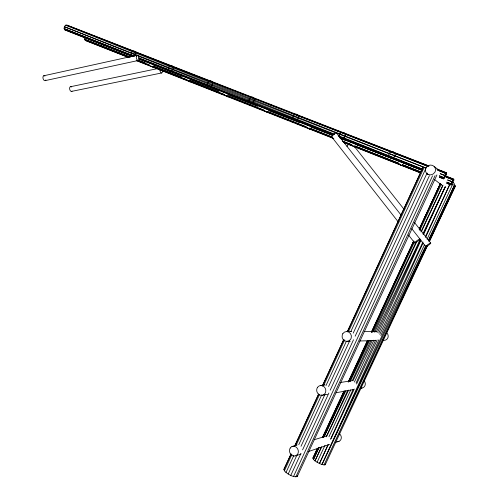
<?xml version="1.0" encoding="UTF-8"?>
<svg xmlns="http://www.w3.org/2000/svg" width="502" height="502" viewBox="0 0 502 502"><rect width="100%" height="100%" fill="white"/><g stroke="black" fill="none" stroke-linecap="round" stroke-linejoin="round"><path stroke-width="0.75" d="M328.201 444.32L319.441 463.578L324.041 464.946L325.233 464.745L325.578 464.036M330.467 439.325L353.17 389.395M356.094 382.976L375.552 340.18M378.79 333.052L420.952 240.326M423.55 234.616L445.28 186.832M454.128 188.093L454.354 187.604M425.734 245.811L321.97 464.545L378.884 339.816M380.836 335.543L423.117 242.886M425.715 237.189L449.779 184.447L425.238 237.007M297.655 475.84L297.19 476.649C293.099 477.377 289.196 474.766 286.002 472.482L293.865 455.389M298.778 444.703L321.713 394.854M325.974 385.592L346.28 341.442M350.867 331.471L426.016 168.107L423.023 167.26L347.484 331.307M392.15 288.437L394.44 283.448M396.084 279.89L397.396 277.035M400.019 271.337L401.004 269.197M401.656 267.773L403.953 262.784M405.591 259.227L406.902 256.371M408.54 252.813L413.46 242.121M419.365 229.295L440.348 183.694L419.208 229.207M286.002 472.482L284.408 470.813L283.875 469.458L291.085 453.789M294.693 445.958L318.632 393.97M322.234 386.138L343.55 339.854M290.934 454.442L283.875 469.458M295.189 445.199L318.444 394.691M322.698 385.442L343.663 339.91M347.591 331.376L423.023 167.26M284.408 470.813L291.951 454.435M296.218 445.18L319.498 394.622M323.759 385.367L344.742 339.798M348.677 331.251L424.09 167.486M288.192 474.057L297.058 454.843M300.999 446.303L324.97 394.346M328.584 386.521L349.605 340.971M353.213 333.14L427.108 173.008M295.81 476.9L435.058 175.637M328.396 444.402L319.441 463.578L314.992 460.886L313.443 459.38L319.002 447.295M323.589 437.342L344.861 391.127M349.442 381.175L368.098 340.651M372.026 332.117L413.918 241.111M419.484 229.025L440.43 183.519L419.201 229.201M290.752 475.444L300.936 453.419M302.58 449.867L328.873 393.035M330.184 390.192L353.515 339.747M355.159 336.196L429.43 175.637M293.513 476.492L432.536 175.819M297.19 476.649L436.922 174.928M317.515 448.242L312.846 458.175L313.443 459.38L319.134 447.332M322.472 437.575L343.933 391.347M367.376 340.858L348.225 382.104L367.564 340.362M413.265 242.008L371.336 332.324L413.717 241.004M321.267 447.382L314.992 460.886L321.726 446.717M326.212 436.721L347.666 390.525M352.285 380.579L370.765 340.776M374.724 332.249L416.629 241.989M421.58 231.334L443.028 185.138M312.846 458.175L317.471 448.217M322.403 437.593L344.165 390.751M313.443 459.38L319.059 447.295M323.677 437.342L345.15 391.127M349.775 381.175L368.6 340.645M372.559 332.117L414.508 241.82M419.791 230.443L441.258 184.228M317.063 462.317L324.995 445.274M328.961 436.753L350.76 389.891M354.399 382.078L373.89 340.187M377.523 332.374L420.801 239.36M423.111 234.39L445.249 186.813L423.01 233.549M321.97 464.545L424.403 244.907M427.058 239.222L452.584 184.491L454.398 185.37L455.377 185.953L429.386 241.638M426.104 246.049L324.041 464.946L427.208 245.798M428.426 241.073L454.398 185.37M331.05 438.717L354.268 389M356.589 384.03L377.153 339.992M379.801 334.313L422.916 241.977M454.793 187.083L455.377 185.953M325.233 464.745L427.723 245.196M324.154 436.702L345.916 390.644M350.271 381.432L369.685 340.325M373.708 331.822L416.227 241.82M420.914 231.899L442.676 185.834M429.21 241.537L454.919 186.932M428.419 240.151L453.94 186.349M326.438 436.803L348.645 390.06M353.019 380.855L372.202 340.488M376.236 331.991L420.318 239.209M134.072 53.218L135.691 52.522M295.841 455.747L300.974 454.034M308.303 451.58L329.55 444.465M335.411 442.5L339.076 441.277M291.963 446.548L297.128 444.967M314.101 439.765L325.905 436.144M43.73 75.777L136.927 55.251M45.312 80.596L138.42 60.447M70.663 86.689L156.969 68.736M71.428 91.42L161.544 72.991M322.127 395.306L327.492 394.327M335.926 392.777L353.552 389.546M360.455 388.284L361.986 388.002M320.351 385.567L324.963 384.858M340.337 382.493L352.636 380.598M429.022 166.018L66.81 25.1L65.505 25.219L64.344 26.713L64.105 28.589L64.909 29.9L132.792 56.6M346.436 341.335L350.321 341.234M359.639 340.983L375.942 340.538M347.02 331.54L351.664 331.558M364.05 331.609L376.444 331.659M135.415 51.794L136.08 52.051M135.615 51.794L134.687 51.286M240.979 93.41L243.175 94.257M252.688 97.928L254.878 98.781M268.049 103.864L271.707 105.282M274.632 106.411L276.828 107.259M279.752 108.388L283.41 109.8M286.335 110.936L288.531 111.783M292.923 113.477L295.113 114.324M296.575 114.889L300.234 116.307M301.702 116.872L311.943 120.825M313.405 121.39L318.525 123.373M319.987 123.938L323.646 125.349M325.108 125.914L428.256 165.773M437.035 169.161L446.548 172.839L445.694 176.327L443.743 178.881L439.363 177.162M87.693 38.497L92.079 40.191M95.004 41.321L97.193 42.168L93.516 40.8M100.118 43.297L102.308 44.151M106.694 45.845L108.884 46.692M111.808 47.822L113.998 48.669M446.504 177.281L453.08 179.823L453.858 179.245L445.839 176.108L453.858 179.245L453.017 182.546L451.179 184.993L446.805 183.261L451.179 184.993L452.013 181.693L453.08 179.823L446.51 177.25M130.564 57.102L84.537 39.263L84.769 37.368L92.054 40.229M138.596 60.215L145.172 62.763M153.21 65.881L181.705 76.925M189.737 80.038L218.96 91.364M227.732 94.765L257.683 106.374M268.639 110.622L299.324 122.513M311.014 127.044L332.933 135.54M340.971 138.652L344.623 140.071M356.313 144.601L392.112 158.475M403.796 163.006L422.063 170.084M437.054 169.143L446.548 172.839L444.59 175.393L443.743 178.881L439.369 177.15M66.81 25.1L428.256 166.488L65.505 25.219L425.633 167.881M425.614 167.969L64.344 26.713L136.444 55.389M64.909 29.9L132.07 56.168M139.368 59.023L207.991 85.861M210.181 86.72L214.561 88.434M216.017 89.005L219.669 90.429M221.131 91L245.221 100.419M248.139 101.561L250.329 102.421M254.709 104.134L256.898 104.987M258.361 105.558L262.006 106.989M263.468 107.56L267.12 108.984M268.583 109.555L270.773 110.415M272.962 111.268L275.88 112.41M285.368 116.125L287.558 116.979M290.482 118.121L292.672 118.98M129.729 57.09L84.537 39.263L85.246 40.398L128.989 57.548M136.274 60.409L265.307 111.011M266.769 111.582L307.588 127.59M309.05 128.161L332.374 137.31M342.584 141.313L352.059 145.028M354.243 145.887L399.441 163.614M402.359 164.756L420.582 171.904M138.583 57.824L334.25 134.624M338.63 136.343L422.596 169.299M98.612 42.808L102.257 44.239M103.713 44.81L122.657 52.258M124.12 52.829L127.759 54.26M129.221 54.831L131.405 55.691M153.995 64.57L158.362 66.289M161.28 67.431L163.464 68.291M166.382 69.439L170.021 70.87M191.883 79.46L195.529 80.891M196.985 81.462L200.624 82.899M202.086 83.47L205.726 84.901M207.188 85.472L210.827 86.909M229.044 94.062L231.234 94.922M232.69 95.499L236.329 96.93M237.791 97.501L247.988 101.511M269.85 110.101L273.496 111.532M274.952 112.109L278.597 113.54M282.965 115.259L287.339 116.972M289.522 117.832L292.44 118.98M312.112 126.711L317.942 129.001M320.125 129.861L323.043 131.009M325.955 132.151L329.601 133.582M358.02 144.752L360.204 145.611M363.122 146.76L365.305 147.613M368.217 148.761L370.407 149.621M373.319 150.763L376.964 152.2M378.42 152.771L382.066 154.202M388.623 156.781L390.807 157.641M403.922 162.792L407.568 164.223M409.023 164.8L412.669 166.231M419.226 168.804L421.41 169.663M138.634 58.891L332.788 135.251M340.092 138.119L421.843 170.272M134.059 56.287L64.105 28.589L134.197 56.105A2.723 2.221 -66.2 0 0 135.145 51.599A2.723 2.221 -66.2 0 0 131.317 53.25A2.723 2.221 -66.2 0 0 133.796 56.268M139.161 58.301L332.983 135.038M339.54 137.63L421.881 170.228M137.749 60.253L149.414 64.858M153.06 66.295L187.321 79.812M188.777 80.383L224.494 94.476M227.412 95.625L263.857 110.007M267.503 111.444L306.138 126.686M309.784 128.123L332.38 137.033M342.59 141.062L351.337 144.513M354.977 145.95L398.72 163.206M402.359 164.643L420.588 171.828M85.246 40.398L128.255 57.391M136.274 60.56L333.817 138.615M343.299 142.361L420.563 172.895L344.918 142.8M137.899 55.967L334.533 134.166M338.172 135.615L422.653 169.212M184.071 78.933L186.255 79.799M208.085 88.465L210.269 89.337M213.181 90.492L216.82 91.935M218.276 92.512L221.915 93.956M232.106 98.003L235.745 99.446M237.201 100.03L240.841 101.473M242.297 102.05L245.936 103.494M247.392 104.071L251.031 105.52M255.392 107.252L259.76 108.984M261.216 109.561L264.855 111.011M266.311 111.588L269.95 113.032M271.406 113.609L275.046 115.052M276.502 115.629L288.876 120.543M290.332 121.126L293.971 122.57M295.427 123.147L333.272 138.175M451.411 183.977L452.584 184.491M426.731 173.541L427.955 174.483M434.688 179.666L442.645 185.796M434.161 166.369L438.855 170.36M445.312 175.844L447.075 177.344M452.352 181.831L453.532 182.828A4.593 4.33 -20.4 0 1 454.799 185.897M354.544 146.691L404.041 209.284M414.232 222.173L430.729 243.037M336.541 133.061L401.035 215.025M411.703 228.579L419.942 239.059M420.011 239.322L425.803 246.683M331.778 136.983L398.324 222.003M408.452 234.942L414.721 242.949M337.03 441.515A4.411 3.934 64.9 0 0 340.645 439.947L341.109 438.974A4.411 3.934 64.9 0 0 339.515 433.847M360.907 388.015A4.399 4.072 64.4 0 0 364.615 386.308L365.092 385.323A4.399 4.072 64.4 0 0 364.257 381.018M382.618 340.08A4.374 4.198 63.5 0 0 387.494 338.511L387.977 337.507A4.374 4.198 63.5 0 0 386.264 332.456M45.889 79.969A2.548 1.487 75.1 0 1 43.856 80.082A2.548 1.487 75.1 0 1 43.034 76.737A2.548 1.487 75.1 0 1 44.929 76.053M72.068 91.1A2.41 1.355 76.5 0 1 70.23 90.573A2.41 1.355 76.5 0 1 69.74 87.53A2.41 1.355 76.5 0 1 71.409 87.003M162.384 70.518A2.566 1.199 78.4 0 1 161.38 72.966A2.566 1.199 78.4 0 1 159.881 69.765M332.06 137.059A3.094 0.922 -37.9 0 1 333.692 134.216A3.094 0.922 -37.9 0 1 336.61 133.607M347.014 146.49A2.918 0.816 -37.8 0 1 348.683 144.35M154.71 67.475A2.604 2.152 -65.6 0 1 152.457 66.565M190.816 81.732A2.667 2.265 -64.1 0 1 188.702 81.142M188.451 80.778A2.667 2.265 -64.1 0 1 188.275 80.37M229.282 96.572A2.742 2.384 -62.1 0 1 226.333 95.738M268.413 112.649A2.817 2.51 -59.1 0 1 266.267 111.507M311.202 129.271A2.905 2.648 -54.6 0 1 308.423 128.148M355.924 146.929A2.999 2.792 -47.1 0 1 352.981 145.743M403.282 165.629A3.112 2.93 -35.2 0 1 400.169 164.374M426.079 167.599L425.539 168.804A5.189 4.882 -27.4 0 0 434.82 172.337L435.366 171.126A5.189 4.882 -27.4 0 0 426.079 167.599M317.459 387.481L316.931 388.592A4.964 4.512 71.4 0 0 319.234 394.716A4.964 4.512 71.4 0 0 325.039 393.405L325.572 392.288A4.964 4.512 71.4 0 0 323.269 386.157A4.964 4.512 71.4 0 0 317.459 387.481M342.841 333.617L342.301 334.752A4.932 4.662 75.3 0 0 350.641 339.277L351.18 338.135A4.932 4.662 75.3 0 0 342.841 333.617M290.238 448.041L289.723 449.133A4.995 4.349 69.8 0 0 291.932 455.333A4.995 4.349 69.8 0 0 297.579 454.254L298.1 453.162A4.995 4.349 69.8 0 0 295.885 446.956A4.995 4.349 69.8 0 0 290.238 448.041M446.51 174.119L445.042 173.554L446.51 174.119M445.694 176.327L444.232 175.763L445.694 176.327M452.013 181.693L447.633 179.992L452.013 181.693M445.776 173.341L437.75 170.216L445.776 173.341M444.59 175.393L440.21 173.679L444.59 175.393M453.833 180.337L452.371 179.766L453.833 180.337M451.204 183.908L446.83 182.195L451.204 183.908M443.768 177.608L439.388 175.888L443.768 177.608M453.017 182.546L451.562 181.969L453.017 182.546M136.293 56.45A2.717 1.318 77.4 0 0 138.081 60.522A2.717 1.318 77.4 0 0 138.64 56.588A2.717 1.318 77.4 0 0 136.293 56.45M415.851 242.529A3.269 0.477 -35.9 0 0 419.986 239.178A3.269 0.477 -35.9 0 0 416.158 241.299A3.269 0.477 -35.9 0 0 415.851 242.529M426.838 246.281A3.075 0.414 -35.8 0 0 430.76 243.15A3.075 0.414 -35.8 0 0 427.196 245.152A3.075 0.414 -35.8 0 0 426.838 246.281M171.671 70.663A2.799 2.341 -64.8 0 0 172.274 65.944A2.799 2.341 -64.8 0 0 168.365 68.278A2.799 2.341 -64.8 0 0 171.671 70.663M211.072 86.118A2.88 2.472 -62.9 0 0 211.681 81.274A2.88 2.472 -62.9 0 0 207.571 83.633A2.88 2.472 -62.9 0 0 211.072 86.118M252.707 102.458A2.962 2.61 -60.2 0 0 253.328 97.47A2.962 2.61 -60.2 0 0 249.005 99.86A2.962 2.61 -60.2 0 0 252.707 102.458M296.789 119.758A3.056 2.761 -56.2 0 0 297.422 114.619A3.056 2.761 -56.2 0 0 292.861 117.035A3.056 2.761 -56.2 0 0 296.789 119.758M342.941 138.326A3.163 2.918 -49.5 0 0 344.629 133.193A3.163 2.918 -49.5 0 0 339.496 134.624A3.163 2.918 -49.5 0 0 342.941 138.326M391.962 157.91A3.282 3.081 -38.4 0 0 394.679 152.984A3.282 3.081 -38.4 0 0 389.125 153.392A3.282 3.081 -38.4 0 0 391.962 157.91"/></g></svg>
